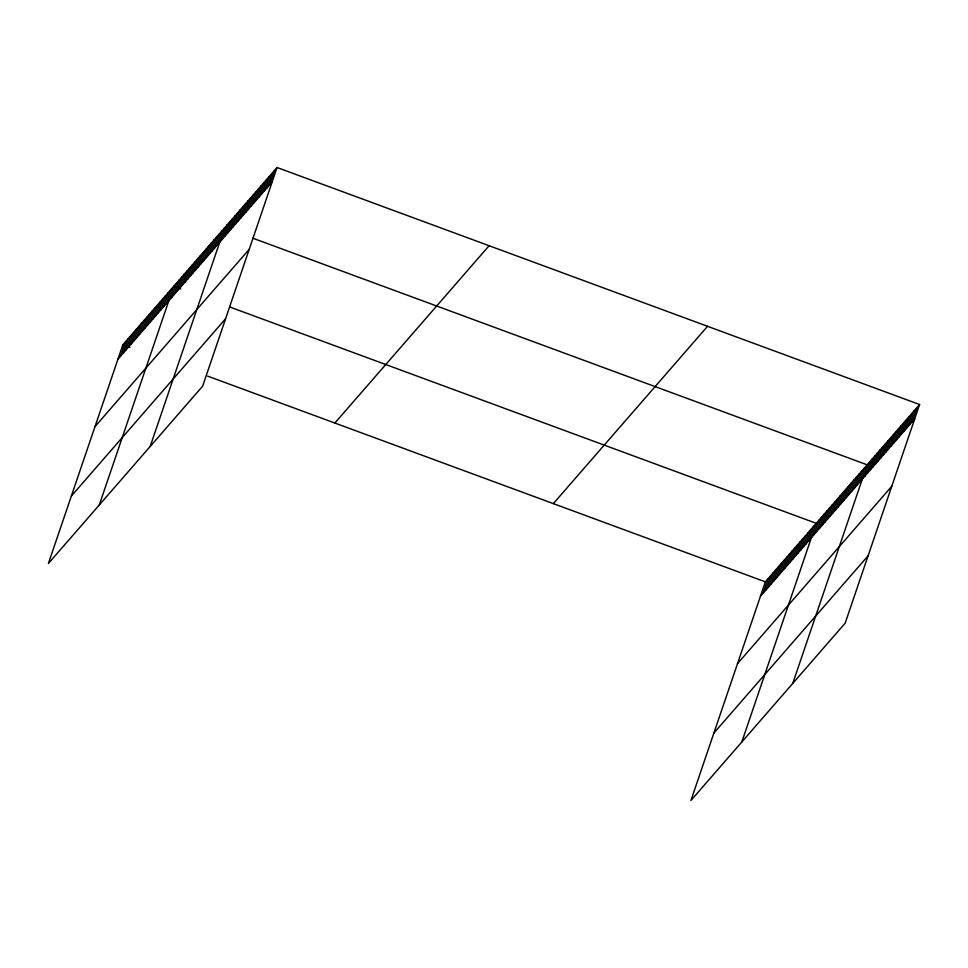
<?xml version="1.0" encoding="UTF-8"?>
<svg xmlns="http://www.w3.org/2000/svg" width="968" height="968" viewBox="0 0 968 968"><rect width="100%" height="100%" fill="white"/><g stroke="black" fill="none" stroke-linecap="round" stroke-linejoin="round"><path stroke-width="1.45" d="M277.066 167.512L122.839 344.826L48.4 563.485L202.639 386.171L277.066 167.512L919.6 404.515L845.161 623.174L690.934 800.488L765.361 581.828L919.6 404.515M120.625 356.127L125.513 341.752M123.299 353.042L128.187 338.667M125.973 349.968L130.874 335.594M128.659 346.883L133.548 332.508M131.333 343.809L136.234 329.435M134.02 340.724L138.908 326.349M136.694 337.651L141.582 323.276M139.368 334.565L144.268 320.19M142.054 331.492L146.942 317.117M144.728 328.406L149.629 314.031M147.402 325.333L152.303 310.958M150.088 322.247L154.977 307.872M152.762 319.174L157.663 304.799M155.449 316.088L160.337 301.714M158.123 313.015L163.011 298.628M160.797 309.929L165.697 295.555M163.483 306.856L168.371 292.469M166.157 303.771L171.058 289.396M99.293 504.969L173.732 286.31L180.798 288.924M171.517 297.612L176.406 283.237M174.192 294.538L179.092 280.151M176.878 291.453L181.766 277.078M179.552 288.379L184.452 273.992M182.226 285.294L187.126 270.919M184.912 282.208L189.801 267.833M187.586 279.135L192.487 264.76M190.273 276.049L195.161 261.675M192.947 272.976L197.847 258.601M195.621 269.891L200.521 255.516M198.307 266.817L203.195 252.442M200.981 263.732L205.881 249.357M203.667 260.658L208.556 246.283M206.341 257.573L211.23 243.198M209.015 254.499L213.916 240.124M211.702 251.414L216.59 237.039M214.376 248.34L219.276 233.966M217.05 245.255L221.95 230.88M150.197 446.454L224.624 227.807L230.287 229.888M222.362 239.169L227.25 224.782M224.975 236.144L229.876 221.769M227.601 233.131L232.489 218.756M230.227 230.118L235.115 215.743M232.84 227.105L237.741 212.73M235.466 224.092L240.367 209.717M238.092 221.079L242.98 206.704M240.705 218.066L245.606 203.691M243.331 215.053L248.232 200.666M245.957 212.028L250.845 197.653M248.57 209.015L253.471 194.641M251.196 206.002L256.096 191.628M253.822 202.99L258.71 188.615M256.447 199.977L261.336 185.602M259.061 196.964L263.962 182.589M261.687 193.951L266.575 179.576M264.312 190.938L269.201 176.551M266.926 187.925L271.827 173.538M269.552 184.9L274.44 170.525M763.147 593.13L768.048 578.755M765.833 590.056L770.722 575.67M768.507 586.971L773.408 572.596M771.193 583.898L776.082 569.511M773.868 580.812L778.756 566.437M776.542 577.739L781.442 563.352M779.228 574.653L784.116 560.278M781.902 571.568L786.803 557.193M784.576 568.494L789.477 554.12M787.262 565.409L792.151 551.034M789.936 562.335L794.837 547.961M792.623 559.25L797.511 544.875M795.297 556.176L800.197 541.802M797.971 553.091L802.871 538.716M800.657 550.018L805.545 535.643M803.331 546.932L808.232 532.557M806.017 543.859L810.906 529.484M808.691 540.773L813.58 526.398M741.827 741.972L816.266 523.325L230.275 307.171M814.052 534.614L818.94 520.24M816.726 531.541L821.626 517.166M819.412 528.455L824.3 514.081M822.086 525.382L826.975 511.007M824.76 522.296L829.661 507.922M827.446 519.223L832.335 504.836M830.12 516.138L835.021 501.763M832.795 513.064L837.695 498.677M835.481 509.979L840.369 495.604M838.155 506.905L843.055 492.518M840.841 503.82L845.73 489.445M843.515 500.746L848.404 486.359M846.189 497.661L851.09 483.286M848.875 494.575L853.764 480.201M851.55 491.502L856.45 477.127M854.236 488.416L859.124 474.042M856.91 485.343L861.798 470.968M859.584 482.258L864.485 467.883M792.731 683.456L867.159 464.809L252.902 238.225M864.884 476.171L869.784 461.796M867.51 473.158L872.41 458.771M870.135 470.146L875.024 455.759M872.749 467.12L877.649 452.746M875.375 464.108L880.275 449.733M878 461.095L882.889 446.72M880.626 458.082L885.514 443.707M883.24 455.069L888.14 440.694M885.865 452.056L890.754 437.681M888.491 449.043L893.379 434.656M891.105 446.03L896.005 431.643M893.73 443.005L898.619 428.63M896.356 439.992L901.244 425.618M898.97 436.979L903.87 422.605M901.595 433.966L906.496 419.592M904.221 430.954L909.109 416.579M906.835 427.941L911.735 413.566M909.46 424.928L914.361 410.553M912.086 421.915L916.974 407.528M117.939 359.201L272.177 181.887M94.997 426.622L249.224 249.296M71.354 496.076L225.58 318.75M334.868 423.04L489.106 245.727M553.333 503.626L707.56 326.301M760.473 596.215L914.712 418.89M737.519 663.625L891.758 486.311M713.876 733.078L868.115 555.765M122.839 344.826L129.906 347.439M207.648 376.116L765.361 581.828"/></g></svg>
